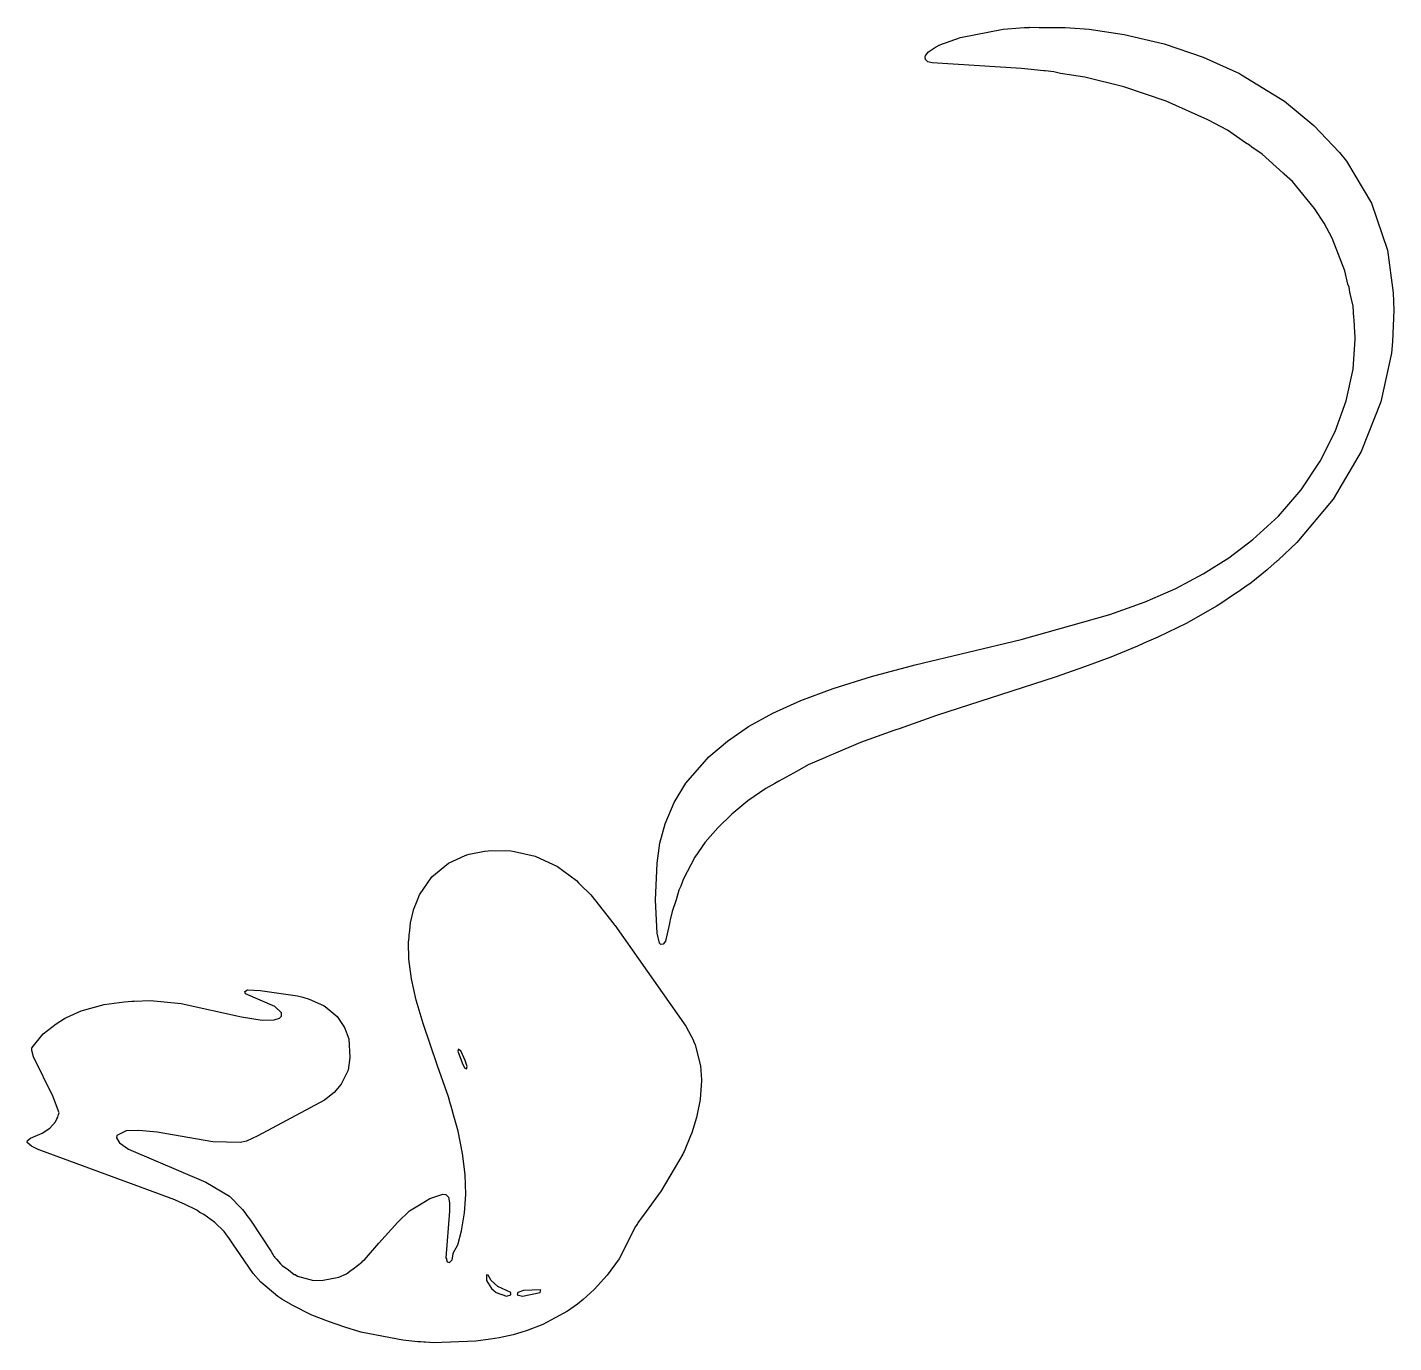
# Model space of a CAD drawing. Header units: millimetres. Extents: x 48 to 255, y 65 to 264.
import ezdxf

# ---------------------------------------------------------------- set-up
doc = ezdxf.new("R2010")
doc.units = ezdxf.units.MM
doc.layers.add('CUT', color=7, linetype='CONTINUOUS')

msp = doc.modelspace()

# ---------------------------------------------------------------- linework, layer by layer
at = {"layer": 'CUT'}
for points in [[(161.1107, 160.3249), (165.354, 162.2032), (170.3031, 164.0441), (176.0766, 165.8372), (182.7238, 167.6199), (198.793, 171.4635), (212.2205, 175.2652), (217.5609, 177.1956), (222.232, 179.214), (226.3907, 181.4125), (230.2434, 183.8696), (233.8898, 186.614), (237.803, 190.1687), (241.2071, 194.1405), (244.122, 198.4831), (246.387, 202.9835), (248.0733, 207.6725), (249.0986, 212.4502), (249.4124, 216.9844), (249.428, 216.9942), (249.4213, 217.1129), (249.4331, 217.2833), (249.3223, 218.8597), (249.255, 220.0484), (249.2256, 220.2362), (249.0995, 222.0309), (248.6197, 224.1096), (248.5003, 224.8729), (248.3302, 225.364), (247.8672, 227.3701), (245.9412, 232.299), (244.7068, 234.6138), (243.2664, 236.8028), (239.8952, 240.9227), (238.6732, 242.0168), (238.6406, 242.0542), (238.5168, 242.1569), (235.3105, 245.0276), (233.7564, 246.1027), (233.3957, 246.4017), (232.7917, 246.7701), (230.0439, 248.6709), (227.1009, 250.2795), (220.7889, 253.1049), (214.363, 255.2779), (208.4367, 256.7293), (204.7651, 257.2968), (203.7216, 257.5092), (202.4129, 257.6604), (202.2058, 257.6924), (198.843, 258.0557), (185.2935, 258.8726), (184.6561, 259.043), (184.2797, 259.3959), (184.2266, 259.7407), (184.2804, 259.9866), (184.3098, 260.0513), (184.7478, 260.5847), (185.796, 261.2652), (186.438, 261.6284), (189.5788, 262.7277), (196.0368, 264.0152), (198.6315, 264.187), (199.2759, 264.2296), (199.4871, 264.2436), (199.986, 264.2766), (200.06, 264.2808), (201.5175, 264.273), (201.9441, 264.2708), (202.6444, 264.267), (205.4435, 264.2521), (206.2098, 264.2173), (209.0897, 263.9979), (214.38, 263.2147), (220.4413, 261.7672), (226.3881, 259.7363), (231.8697, 257.2601), (232.0218, 257.1814), (232.0363, 257.1739), (232.0423, 257.1708), (232.2019, 257.0883), (238.709, 253.075), (243.1292, 249.3814), (247.047, 245.3131), (248.1085, 243.966), (251.9072, 237.6047), (254.3253, 230.52), (255.1915, 224.0461), (255.2557, 221.3916), (255.0534, 216.6673), (254.9054, 214.8793), (253.324, 207.5183), (250.3479, 199.9564), (246.0666, 192.7602), (240.5902, 186.193), (237.7981, 183.5393), (237.7795, 183.523), (237.7291, 183.4789), (237.6263, 183.3889), (237.6229, 183.3859), (237.6136, 183.3778), (236.1692, 182.1138), (236.055, 182.0139), (233.6363, 180.0837), (232.6677, 179.3969), (232.1897, 179.058), (231.7582, 178.752), (231.6723, 178.6911), (231.2964, 178.4245), (228.9137, 176.8137), (228.3993, 176.5002), (223.9037, 173.9391), (219.4881, 171.8182), (217.7379, 171.0537), (217.7182, 171.0451), (217.3708, 170.8933), (216.3991, 170.4689), (212.3654, 168.7918), (208.3998, 167.3325), (203.9424, 165.7566), (185.9279, 159.9289), (180.2871, 157.9449), (179.8014, 157.7859), (179.4778, 157.6602), (174.4147, 155.8794), (170.2708, 154.0833), (169.7788, 153.8921), (169.1206, 153.5847), (166.4907, 152.4448), (164.811, 151.5097), (162.0307, 150.0044), (161.4382, 149.6321), (160.0805, 148.8763), (157.365, 146.9963), (154.9295, 145.0134), (152.7931, 142.9392), (150.8775, 140.7483), (149.2899, 138.468), (147.5268, 135.0885), (147.1705, 134.0579), (146.893, 133.4863), (146.4657, 132.0187), (145.8495, 130.2359), (145.5755, 128.9613), (145.5211, 128.7742), (145.4616, 128.4311), (144.88, 125.725), (144.5039, 125.2578), (144.165, 125.2395), (143.9502, 125.4581), (143.6206, 126.958), (143.3469, 131.9675), (143.5889, 137.5485), (143.9879, 140.6134), (144.8139, 143.5151), (146.1883, 146.7482), (147.9595, 149.6762), (151.4421, 153.7044), (154.2403, 156.0797), (157.4353, 158.2916)], [(85.0585, 78.678), (85.4971, 77.9848), (85.5608, 77.9092), (85.6062, 77.8397), (85.8833, 77.5272), (86.4683, 76.834), (86.5592, 76.7646), (86.7215, 76.5815), (87.6919, 75.8997), (88.5844, 75.2183), (88.7215, 75.1764), (89.0664, 74.9342), (91.5206, 74.3069), (92.9515, 74.3305), (95.3403, 74.7959), (96.4892, 75.3052), (96.9706, 75.6697), (97.0269, 75.6942), (97.4916, 76.0643), (98.8186, 77.0692), (98.9842, 77.2531), (99.2151, 77.437), (101.4165, 79.9537), (104.2997, 83.155), (106.0569, 84.8477), (107.7979, 85.9206), (109.1538, 86.7309), (111.1076, 87.3632), (111.5704, 87.3234), (111.9635, 86.9396), (112.1031, 86.0733), (112.1027, 84.7787), (111.5628, 77.7247), (111.6743, 77.555), (111.6515, 77.4781), (111.7725, 77.1455), (112.1052, 77.0245), (112.4983, 77.4177), (112.6798, 78.2644), (112.6831, 78.411), (113.3533, 79.7135), (113.9584, 81.8308), (114.4076, 84.5677), (114.5853, 87.3525), (114.4942, 90.363), (114.1024, 93.548), (113.4154, 96.9533), (112.9388, 98.7068), (112.9313, 98.7412), (112.8944, 98.8702), (112.3898, 100.7271), (112.2356, 101.1766), (111.9667, 102.1181), (110.2926, 106.8422), (108.0983, 113.2402), (107.0596, 116.7858), (106.3672, 120.007), (105.971, 122.9843), (105.9112, 125.5716), (105.9839, 126.2845), (106.0198, 126.6364), (106.0912, 127.3373), (106.2134, 128.5351), (106.6569, 130.4177), (106.6569, 130.4179), (106.6585, 130.422), (106.6766, 130.4701), (107.2009, 131.8607), (107.5513, 132.7375), (109.4473, 135.4796), (111.9649, 137.5516), (114.4919, 138.7076), (114.6338, 138.7601), (114.7091, 138.788), (114.7592, 138.8066), (115.0721, 138.9224), (117.4454, 139.3664), (118.5537, 139.4713), (121.4107, 139.4122), (121.9914, 139.3193), (125.1161, 138.6019), (128.4777, 137.0365), (131.3538, 134.9133), (131.6957, 134.5716), (131.8147, 134.4526), (131.9491, 134.3183), (133.5174, 132.751), (137.0835, 128.2824), (137.1526, 128.1864), (137.172, 128.1595), (137.1791, 128.1496), (137.1852, 128.1411), (147.963, 112.8604), (149.0866, 110.6911), (149.1023, 110.6487), (149.1182, 110.6058), (149.1227, 110.5936), (149.3377, 110.0135), (150.1784, 106.8469), (150.3335, 104.729), (150.3359, 104.59), (150.1242, 101.7214), (149.5768, 99.0111), (148.8291, 96.6693), (148.6757, 96.2348), (147.6754, 93.8493), (147.5965, 93.6735), (147.4665, 93.4198), (144.1916, 87.8958), (141.5429, 84.1927), (141.3447, 83.925), (140.684, 83.0579), (140.6101, 82.8942), (140.5808, 82.856), (140.5709, 82.8338), (140.3251, 82.4901), (137.8124, 77.5566), (136.031, 75.1253), (134.0524, 72.9088), (132.3807, 71.4087), (131.5416, 70.7075), (129.9873, 69.6368), (126.2451, 67.6357), (123.879, 66.7009), (122.9276, 66.3927), (121.7644, 66.0455), (119.6588, 65.5925), (118.3365, 65.3739), (116.101, 65.0833), (109.6971, 64.8656), (108.469, 64.936), (108.2869, 64.9464), (108.199, 64.9514), (107.7586, 64.9766), (107.6924, 64.9804), (107.4813, 64.9925), (107.3195, 65.0018), (105.0534, 65.2349), (98.9033, 66.4255), (98.7276, 66.4642), (98.7187, 66.4661), (98.6891, 66.4727), (98.5266, 66.5084), (96.2616, 67.2029), (93.7547, 68.0648), (91.2224, 69.0566), (88.1799, 70.5919), (88.1098, 70.6336), (88.1075, 70.635), (88.0104, 70.6926), (86.6797, 71.4833), (86.0828, 71.8738), (83.5122, 74.0511), (82.3529, 75.3667), (79.7017, 79.2016), (79.4896, 79.5231), (79.4725, 79.55), (79.468, 79.5559), (78.6598, 80.7813), (78.4599, 80.9976), (77.9743, 81.7), (76.5367, 83.0778), (74.8924, 84.2998), (74.2743, 84.6126), (73.7895, 84.9682), (71.9438, 85.877), (71.2076, 86.1649), (70.4614, 86.5425), (66.2316, 88.0858), (50.138, 93.9869), (49.9057, 94.0843), (49.8758, 94.099), (49.8496, 94.1119), (49.6688, 94.2011), (48.7669, 94.6457), (48.1111, 95.1882), (48.1519, 95.4997), (48.5915, 95.8518), (50.3718, 96.6417), (51.535, 97.4066), (52.4063, 98.3489), (52.5705, 98.7929), (52.7304, 99.0407), (52.8211, 99.4706), (52.919, 99.7354), (52.8922, 99.808), (52.8976, 99.8334), (52.8286, 99.9802), (52.038, 102.122), (49.0652, 108.2223), (48.8192, 109.1527), (48.8163, 109.581), (48.8236, 109.596), (50.5268, 111.6984), (52.4926, 113.2142), (53.7576, 114.0242), (54.0332, 114.1737), (56.29, 115.1862), (59.7583, 116.1541), (62.8033, 116.5601), (63.3992, 116.5895), (63.9686, 116.6177), (64.3231, 116.6352), (66.7799, 116.7567), (71.4104, 116.3031), (80.5565, 114.2744), (83.713, 113.7682), (85.5145, 113.8276), (86.3316, 114.077), (86.644, 114.358), (86.6547, 114.8776), (85.6214, 115.8556), (81.1705, 117.7377), (81.0732, 118.1004), (81.4794, 118.3635), (83.4089, 118.2702), (89.0496, 117.4505), (89.8665, 117.2527), (89.8665, 117.2527), (89.8665, 117.2527), (89.8687, 117.2521), (90.8389, 116.9659), (93.0077, 115.9798), (93.265, 115.8499), (95.107, 114.34), (96.2086, 112.6435), (96.8613, 110.912), (97.0127, 108.1184), (96.7349, 106.1586), (95.6883, 104.0535), (94.6397, 102.7811), (93.1568, 101.6404), (83.0416, 96.2196), (81.3276, 95.4253), (80.3667, 95.2066), (76.2478, 95.2933), (67.7785, 96.7751), (65.0162, 97.046), (63.0945, 96.9871), (61.6949, 96.2749), (61.6287, 95.908), (62.0925, 95.1607), (63.4699, 94.2136), (75.1715, 89.1935), (78.7464, 87.0619), (80.6785, 85.1006), (80.7239, 85.0411), (81.2201, 84.3911), (81.2381, 84.3675), (81.9527, 83.4314)], [(114.4943, 107.6294), (113.8592, 108.9902), (113.4963, 109.3834), (113.3753, 109.081), (114.0104, 107.2665), (114.3733, 106.5406), (114.706, 106.3894), (114.7967, 106.7221)], [(120.7544, 71.9136), (121.4197, 72.0951), (121.4197, 72.4882), (119.454, 73.3955), (118.456, 74.3027), (117.9721, 75.1193), (117.6999, 75.1495), (117.7302, 74.2725), (118.4862, 73.0628), (119.1818, 72.458)], [(122.4781, 72.4882), (122.3874, 72.1253), (123.1737, 71.9136), (125.835, 72.4882), (125.9862, 72.8814), (123.3249, 72.7906)]]:
    msp.add_lwpolyline(points, close=True, dxfattribs=at)

doc.saveas('drawing.dxf')
